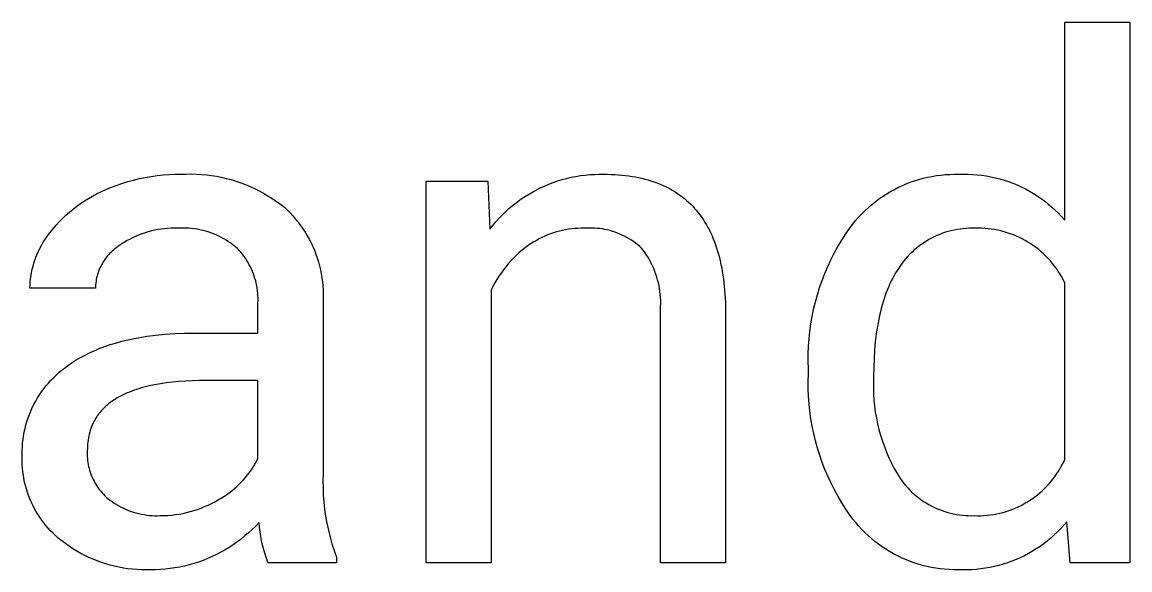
# Model space of a CAD drawing. Header units: millimetres. Extents: x 3269 to 7089, y 1744 to 4413.
# Drawn here: x 6085.1 to 6152.8, y 1911.2 to 1944.7 of the extents above; entities that cross this region are included whole.
import ezdxf

# ---------------------------------------------------------------- set-up
doc = ezdxf.new("R2010")
doc.units = ezdxf.units.MM
doc.header["$MEASUREMENT"] = 0
doc.layers.add('Domyślny', color=7, linetype='Continuous', true_color=0x000000)

msp = doc.modelspace()

# ---------------------------------------------------------------- linework, layer by layer
at = {"layer": 'Domyślny'}
for p, q in [((6148.788, 1932.56), (6148.788, 1944.67)), ((6148.788, 1944.67), (6152.769, 1944.67)), ((6152.769, 1944.67), (6152.769, 1911.584)), ((6091.169, 1934.804), (6091.521, 1934.914)), ((6091.521, 1934.914), (6091.876, 1935.012)), ((6091.876, 1935.012), (6092.234, 1935.098)), ((6092.234, 1935.098), (6092.595, 1935.172)), ((6092.595, 1935.172), (6092.958, 1935.234)), ((6092.958, 1935.234), (6093.323, 1935.285)), ((6093.323, 1935.285), (6093.69, 1935.323)), ((6093.69, 1935.323), (6094.057, 1935.349)), ((6094.057, 1935.349), (6094.425, 1935.363)), ((6094.425, 1935.363), (6094.794, 1935.365)), ((6094.794, 1935.365), (6095.101, 1935.378)), ((6095.101, 1935.378), (6095.409, 1935.38)), ((6095.409, 1935.38), (6095.717, 1935.373)), ((6095.717, 1935.373), (6096.024, 1935.355)), ((6096.024, 1935.355), (6096.33, 1935.327)), ((6096.33, 1935.327), (6096.635, 1935.288)), ((6096.635, 1935.288), (6096.939, 1935.239)), ((6096.939, 1935.239), (6097.241, 1935.18)), ((6097.241, 1935.18), (6097.541, 1935.111)), ((6097.541, 1935.111), (6097.839, 1935.033)), ((6097.839, 1935.033), (6098.133, 1934.944)), ((6098.133, 1934.944), (6098.425, 1934.845)), ((6109.76, 1911.584), (6109.76, 1934.951)), ((6109.76, 1934.951), (6113.524, 1934.951)), ((6113.524, 1934.951), (6113.654, 1931.998)), ((6117.254, 1934.756), (6117.522, 1934.859)), ((6117.522, 1934.859), (6117.794, 1934.952)), ((6117.794, 1934.952), (6118.068, 1935.036)), ((6118.068, 1935.036), (6118.345, 1935.111)), ((6118.345, 1935.111), (6118.624, 1935.176)), ((6118.624, 1935.176), (6118.906, 1935.232)), ((6118.906, 1935.232), (6119.189, 1935.278)), ((6119.189, 1935.278), (6119.474, 1935.315)), ((6119.474, 1935.315), (6119.759, 1935.342)), ((6119.759, 1935.342), (6120.046, 1935.359)), ((6120.046, 1935.359), (6120.333, 1935.367)), ((6120.333, 1935.367), (6120.62, 1935.365)), ((6120.62, 1935.365), (6120.848, 1935.363)), ((6120.848, 1935.363), (6121.074, 1935.357)), ((6121.074, 1935.357), (6121.295, 1935.347)), ((6121.295, 1935.347), (6121.513, 1935.332)), ((6121.513, 1935.332), (6121.728, 1935.314)), ((6121.728, 1935.314), (6121.938, 1935.291)), ((6121.938, 1935.291), (6122.146, 1935.265)), ((6122.146, 1935.265), (6122.35, 1935.234)), ((6122.35, 1935.234), (6122.55, 1935.2)), ((6122.55, 1935.2), (6122.746, 1935.161)), ((6122.746, 1935.161), (6122.939, 1935.118)), ((6122.939, 1935.118), (6123.129, 1935.071)), ((6123.129, 1935.071), (6123.315, 1935.02)), ((6123.315, 1935.02), (6123.497, 1934.965)), ((6123.497, 1934.965), (6123.676, 1934.906)), ((6123.676, 1934.906), (6123.851, 1934.843)), ((6139.094, 1934.77), (6139.35, 1934.87)), ((6139.35, 1934.87), (6139.61, 1934.961)), ((6139.61, 1934.961), (6139.872, 1935.043)), ((6139.872, 1935.043), (6140.137, 1935.116)), ((6140.137, 1935.116), (6140.405, 1935.179)), ((6140.405, 1935.179), (6140.674, 1935.234)), ((6140.674, 1935.234), (6140.946, 1935.279)), ((6140.946, 1935.279), (6141.218, 1935.315)), ((6141.218, 1935.315), (6141.492, 1935.342)), ((6141.492, 1935.342), (6141.766, 1935.359)), ((6141.766, 1935.359), (6142.041, 1935.367)), ((6142.041, 1935.367), (6142.316, 1935.365)), ((6142.316, 1935.365), (6142.597, 1935.372)), ((6142.597, 1935.372), (6142.878, 1935.37)), ((6142.878, 1935.37), (6143.158, 1935.358)), ((6143.158, 1935.358), (6143.438, 1935.336)), ((6143.438, 1935.336), (6143.717, 1935.305)), ((6143.717, 1935.305), (6143.995, 1935.263)), ((6143.995, 1935.263), (6144.271, 1935.212)), ((6144.271, 1935.212), (6144.545, 1935.152)), ((6144.545, 1935.152), (6144.817, 1935.082)), ((6144.817, 1935.082), (6145.086, 1935.002)), ((6145.086, 1935.002), (6145.353, 1934.913)), ((6145.353, 1934.913), (6145.616, 1934.815)), ((6089.62, 1934.163), (6089.877, 1934.289)), ((6089.877, 1934.289), (6090.138, 1934.407)), ((6090.138, 1934.407), (6090.477, 1934.551)), ((6090.477, 1934.551), (6090.821, 1934.683)), ((6090.821, 1934.683), (6091.169, 1934.804)), ((6098.425, 1934.845), (6098.713, 1934.736)), ((6098.713, 1934.736), (6098.997, 1934.618)), ((6098.997, 1934.618), (6099.277, 1934.491)), ((6099.277, 1934.491), (6099.552, 1934.354)), ((6099.552, 1934.354), (6099.823, 1934.208)), ((6099.823, 1934.208), (6100.089, 1934.053)), ((6115.975, 1934.111), (6116.222, 1934.257)), ((6116.222, 1934.257), (6116.473, 1934.395)), ((6116.473, 1934.395), (6116.729, 1934.524)), ((6116.729, 1934.524), (6116.99, 1934.644)), ((6116.99, 1934.644), (6117.254, 1934.756)), ((6123.851, 1934.843), (6124.023, 1934.776)), ((6124.023, 1934.776), (6124.191, 1934.704)), ((6124.191, 1934.704), (6124.355, 1934.629)), ((6124.355, 1934.629), (6124.516, 1934.549)), ((6124.516, 1934.549), (6124.673, 1934.466)), ((6124.673, 1934.466), (6124.827, 1934.378)), ((6124.827, 1934.378), (6124.977, 1934.286)), ((6124.977, 1934.286), (6125.124, 1934.19)), ((6125.124, 1934.19), (6125.267, 1934.09)), ((6137.872, 1934.144), (6138.108, 1934.286)), ((6138.108, 1934.286), (6138.348, 1934.419)), ((6138.348, 1934.419), (6138.593, 1934.545)), ((6138.593, 1934.545), (6138.841, 1934.662)), ((6138.841, 1934.662), (6139.094, 1934.77)), ((6145.616, 1934.815), (6145.875, 1934.708)), ((6145.875, 1934.708), (6146.131, 1934.592)), ((6146.131, 1934.592), (6146.382, 1934.467)), ((6146.382, 1934.467), (6146.629, 1934.334)), ((6146.629, 1934.334), (6146.871, 1934.191)), ((6146.871, 1934.191), (6147.108, 1934.041)), ((6088.407, 1933.406), (6088.639, 1933.574)), ((6088.639, 1933.574), (6088.877, 1933.734)), ((6088.877, 1933.734), (6089.12, 1933.885)), ((6089.12, 1933.885), (6089.367, 1934.029)), ((6089.367, 1934.029), (6089.62, 1934.163)), ((6100.089, 1934.053), (6100.35, 1933.889)), ((6100.35, 1933.889), (6100.604, 1933.717)), ((6100.604, 1933.717), (6100.853, 1933.536)), ((6100.853, 1933.536), (6101.096, 1933.347)), ((6115.041, 1933.444), (6115.266, 1933.623)), ((6115.266, 1933.623), (6115.496, 1933.793)), ((6115.496, 1933.793), (6115.733, 1933.956)), ((6115.733, 1933.956), (6115.975, 1934.111)), ((6125.267, 1934.09), (6125.406, 1933.986)), ((6125.406, 1933.986), (6125.542, 1933.878)), ((6125.542, 1933.878), (6125.675, 1933.766)), ((6125.675, 1933.766), (6125.803, 1933.65)), ((6125.803, 1933.65), (6125.929, 1933.53)), ((6125.929, 1933.53), (6126.05, 1933.405)), ((6136.775, 1933.318), (6136.983, 1933.498)), ((6136.983, 1933.498), (6137.197, 1933.671)), ((6137.197, 1933.671), (6137.416, 1933.836)), ((6137.416, 1933.836), (6137.642, 1933.994)), ((6137.642, 1933.994), (6137.872, 1934.144)), ((6147.108, 1934.041), (6147.34, 1933.882)), ((6147.34, 1933.882), (6147.566, 1933.716)), ((6147.566, 1933.716), (6147.786, 1933.541)), ((6147.786, 1933.541), (6148, 1933.359)), ((6087.541, 1932.66), (6087.748, 1932.857)), ((6087.748, 1932.857), (6087.961, 1933.048)), ((6087.961, 1933.048), (6088.181, 1933.231)), ((6088.181, 1933.231), (6088.407, 1933.406)), ((6101.096, 1933.347), (6101.277, 1933.176)), ((6101.277, 1933.176), (6101.452, 1932.998)), ((6101.452, 1932.998), (6101.62, 1932.815)), ((6114.206, 1932.658), (6114.404, 1932.865)), ((6114.404, 1932.865), (6114.61, 1933.065)), ((6114.61, 1933.065), (6114.822, 1933.259)), ((6114.822, 1933.259), (6115.041, 1933.444)), ((6126.05, 1933.405), (6126.168, 1933.277)), ((6126.168, 1933.277), (6126.283, 1933.144)), ((6126.283, 1933.144), (6126.394, 1933.008)), ((6126.394, 1933.008), (6126.501, 1932.867)), ((6126.501, 1932.867), (6126.605, 1932.722)), ((6136.19, 1932.737), (6136.379, 1932.937)), ((6136.379, 1932.937), (6136.574, 1933.131)), ((6136.574, 1933.131), (6136.775, 1933.318)), ((6148, 1933.359), (6148.207, 1933.17)), ((6148.207, 1933.17), (6148.408, 1932.974)), ((6148.408, 1932.974), (6148.601, 1932.77)), ((6086.961, 1932.026), (6087.147, 1932.244)), ((6087.147, 1932.244), (6087.34, 1932.455)), ((6087.34, 1932.455), (6087.541, 1932.66)), ((6101.62, 1932.815), (6101.783, 1932.626)), ((6101.783, 1932.626), (6101.939, 1932.432)), ((6101.939, 1932.432), (6102.088, 1932.233)), ((6102.088, 1932.233), (6102.23, 1932.028)), ((6113.654, 1931.998), (6113.83, 1932.224)), ((6113.83, 1932.224), (6114.014, 1932.444)), ((6114.014, 1932.444), (6114.206, 1932.658)), ((6126.605, 1932.722), (6126.705, 1932.573)), ((6126.705, 1932.573), (6126.802, 1932.42)), ((6126.802, 1932.42), (6126.895, 1932.263)), ((6126.895, 1932.263), (6126.984, 1932.102)), ((6135.668, 1932.098), (6135.835, 1932.317)), ((6135.835, 1932.317), (6136.009, 1932.53)), ((6136.009, 1932.53), (6136.19, 1932.737)), ((6148.601, 1932.77), (6148.788, 1932.56)), ((6086.442, 1931.33), (6086.55, 1931.491)), ((6086.55, 1931.491), (6086.663, 1931.649)), ((6086.663, 1931.649), (6086.783, 1931.803)), ((6086.783, 1931.803), (6086.961, 1932.026)), ((6091.847, 1931.491), (6091.669, 1931.402)), ((6092.029, 1931.574), (6091.847, 1931.491)), ((6092.213, 1931.651), (6092.029, 1931.574)), ((6092.4, 1931.721), (6092.213, 1931.651)), ((6092.589, 1931.785), (6092.4, 1931.721)), ((6092.781, 1931.842), (6092.589, 1931.785)), ((6092.974, 1931.893), (6092.781, 1931.842)), ((6093.169, 1931.937), (6092.974, 1931.893)), ((6093.365, 1931.975), (6093.169, 1931.937)), ((6093.562, 1932.005), (6093.365, 1931.975)), ((6093.76, 1932.029), (6093.562, 1932.005)), ((6093.959, 1932.046), (6093.76, 1932.029)), ((6094.159, 1932.056), (6093.959, 1932.046)), ((6094.358, 1932.06), (6094.159, 1932.056)), ((6094.558, 1932.056), (6094.358, 1932.06)), ((6094.731, 1932.066), (6094.558, 1932.056)), ((6094.904, 1932.07), (6094.731, 1932.066)), ((6095.078, 1932.067), (6094.904, 1932.07)), ((6095.251, 1932.059), (6095.078, 1932.067)), ((6095.423, 1932.044), (6095.251, 1932.059)), ((6095.595, 1932.024), (6095.423, 1932.044)), ((6095.767, 1931.998), (6095.595, 1932.024)), ((6095.937, 1931.966), (6095.767, 1931.998)), ((6096.106, 1931.928), (6095.937, 1931.966)), ((6096.273, 1931.884), (6096.106, 1931.928)), ((6096.439, 1931.834), (6096.273, 1931.884)), ((6096.604, 1931.779), (6096.439, 1931.834)), ((6096.766, 1931.718), (6096.604, 1931.779)), ((6096.926, 1931.651), (6096.766, 1931.718)), ((6097.083, 1931.579), (6096.926, 1931.651)), ((6097.238, 1931.501), (6097.083, 1931.579)), ((6097.39, 1931.418), (6097.238, 1931.501)), ((6102.23, 1932.028), (6102.365, 1931.819)), ((6102.365, 1931.819), (6102.493, 1931.605)), ((6102.493, 1931.605), (6102.613, 1931.387)), ((6116.837, 1931.496), (6116.667, 1931.411)), ((6117.01, 1931.576), (6116.837, 1931.496)), ((6117.186, 1931.649), (6117.01, 1931.576)), ((6117.364, 1931.717), (6117.186, 1931.649)), ((6117.544, 1931.779), (6117.364, 1931.717)), ((6117.726, 1931.834), (6117.544, 1931.779)), ((6117.909, 1931.884), (6117.726, 1931.834)), ((6118.095, 1931.927), (6117.909, 1931.884)), ((6118.281, 1931.965), (6118.095, 1931.927)), ((6118.469, 1931.996), (6118.281, 1931.965)), ((6118.658, 1932.02), (6118.469, 1931.996)), ((6118.847, 1932.039), (6118.658, 1932.02)), ((6119.037, 1932.051), (6118.847, 1932.039)), ((6119.227, 1932.057), (6119.037, 1932.051)), ((6119.418, 1932.056), (6119.227, 1932.057)), ((6119.577, 1932.067), (6119.418, 1932.056)), ((6119.736, 1932.072), (6119.577, 1932.067)), ((6119.896, 1932.072), (6119.736, 1932.072)), ((6120.055, 1932.066), (6119.896, 1932.072)), ((6120.214, 1932.054), (6120.055, 1932.066)), ((6120.373, 1932.038), (6120.214, 1932.054)), ((6120.531, 1932.015), (6120.373, 1932.038)), ((6120.688, 1931.987), (6120.531, 1932.015)), ((6120.843, 1931.954), (6120.688, 1931.987)), ((6120.998, 1931.915), (6120.843, 1931.954)), ((6121.151, 1931.871), (6120.998, 1931.915)), ((6121.303, 1931.821), (6121.151, 1931.871)), ((6121.453, 1931.767), (6121.303, 1931.821)), ((6121.601, 1931.707), (6121.453, 1931.767)), ((6121.746, 1931.642), (6121.601, 1931.707)), ((6121.89, 1931.572), (6121.746, 1931.642)), ((6122.03, 1931.497), (6121.89, 1931.572)), ((6122.168, 1931.417), (6122.03, 1931.497)), ((6126.984, 1932.102), (6127.07, 1931.937)), ((6127.07, 1931.937), (6127.152, 1931.768)), ((6127.152, 1931.768), (6127.231, 1931.595)), ((6127.231, 1931.595), (6127.306, 1931.417)), ((6135.16, 1931.335), (6135.408, 1931.721)), ((6135.408, 1931.721), (6135.668, 1932.098)), ((6140.814, 1931.54), (6140.65, 1931.458)), ((6140.981, 1931.617), (6140.814, 1931.54)), ((6141.15, 1931.687), (6140.981, 1931.617)), ((6141.322, 1931.752), (6141.15, 1931.687)), ((6141.496, 1931.811), (6141.322, 1931.752)), ((6141.672, 1931.863), (6141.496, 1931.811)), ((6141.849, 1931.91), (6141.672, 1931.863)), ((6142.028, 1931.95), (6141.849, 1931.91)), ((6142.208, 1931.984), (6142.028, 1931.95)), ((6142.39, 1932.012), (6142.208, 1931.984)), ((6142.572, 1932.034), (6142.39, 1932.012)), ((6142.755, 1932.049), (6142.572, 1932.034)), ((6142.938, 1932.058), (6142.755, 1932.049)), ((6143.121, 1932.06), (6142.938, 1932.058)), ((6143.305, 1932.056), (6143.121, 1932.06)), ((6143.505, 1932.06), (6143.305, 1932.056)), ((6143.704, 1932.057), (6143.505, 1932.06)), ((6143.904, 1932.047), (6143.704, 1932.057)), ((6144.103, 1932.03), (6143.904, 1932.047)), ((6144.301, 1932.007), (6144.103, 1932.03)), ((6144.498, 1931.977), (6144.301, 1932.007)), ((6144.695, 1931.94), (6144.498, 1931.977)), ((6144.89, 1931.896), (6144.695, 1931.94)), ((6145.083, 1931.846), (6144.89, 1931.896)), ((6145.274, 1931.789), (6145.083, 1931.846)), ((6145.464, 1931.725), (6145.274, 1931.789)), ((6145.651, 1931.656), (6145.464, 1931.725)), ((6145.835, 1931.579), (6145.651, 1931.656)), ((6146.017, 1931.497), (6145.835, 1931.579)), ((6146.196, 1931.408), (6146.017, 1931.497)), ((6086.067, 1930.649), (6086.152, 1930.824)), ((6086.152, 1930.824), (6086.242, 1930.996)), ((6086.242, 1930.996), (6086.339, 1931.165)), ((6086.339, 1931.165), (6086.442, 1931.33)), ((6090.729, 1930.798), (6090.647, 1930.73)), ((6090.813, 1930.864), (6090.729, 1930.798)), ((6090.899, 1930.926), (6090.813, 1930.864)), ((6090.988, 1930.985), (6090.899, 1930.926)), ((6091.153, 1931.098), (6090.988, 1930.985)), ((6091.321, 1931.205), (6091.153, 1931.098)), ((6091.493, 1931.306), (6091.321, 1931.205)), ((6091.669, 1931.402), (6091.493, 1931.306)), ((6097.54, 1931.33), (6097.39, 1931.418)), ((6097.686, 1931.237), (6097.54, 1931.33)), ((6097.828, 1931.139), (6097.686, 1931.237)), ((6097.968, 1931.036), (6097.828, 1931.139)), ((6098.103, 1930.928), (6097.968, 1931.036)), ((6098.235, 1930.816), (6098.103, 1930.928)), ((6098.339, 1930.704), (6098.235, 1930.816)), ((6102.613, 1931.387), (6102.726, 1931.165)), ((6102.726, 1931.165), (6102.832, 1930.94)), ((6102.832, 1930.94), (6102.929, 1930.711)), ((6115.824, 1930.873), (6115.637, 1930.724)), ((6116.017, 1931.016), (6115.824, 1930.873)), ((6116.174, 1931.123), (6116.017, 1931.016)), ((6116.335, 1931.224), (6116.174, 1931.123)), ((6116.5, 1931.321), (6116.335, 1931.224)), ((6116.667, 1931.411), (6116.5, 1931.321)), ((6122.304, 1931.333), (6122.168, 1931.417)), ((6122.436, 1931.244), (6122.304, 1931.333)), ((6122.565, 1931.15), (6122.436, 1931.244)), ((6122.691, 1931.052), (6122.565, 1931.15)), ((6122.813, 1930.95), (6122.691, 1931.052)), ((6122.931, 1930.843), (6122.813, 1930.95)), ((6123.042, 1930.698), (6122.931, 1930.843)), ((6127.306, 1931.417), (6127.378, 1931.236)), ((6127.378, 1931.236), (6127.446, 1931.05)), ((6127.446, 1931.05), (6127.511, 1930.86)), ((6127.511, 1930.86), (6127.571, 1930.667)), ((6134.704, 1930.539), (6134.926, 1930.941)), ((6134.926, 1930.941), (6135.16, 1931.335)), ((6139.735, 1930.85), (6139.595, 1930.731)), ((6139.878, 1930.965), (6139.735, 1930.85)), ((6140.026, 1931.074), (6139.878, 1930.965)), ((6140.177, 1931.178), (6140.026, 1931.074)), ((6140.331, 1931.277), (6140.177, 1931.178)), ((6140.489, 1931.37), (6140.331, 1931.277)), ((6140.65, 1931.458), (6140.489, 1931.37)), ((6146.372, 1931.313), (6146.196, 1931.408)), ((6146.544, 1931.213), (6146.372, 1931.313)), ((6146.713, 1931.106), (6146.544, 1931.213)), ((6146.879, 1930.994), (6146.713, 1931.106)), ((6147.04, 1930.876), (6146.879, 1930.994)), ((6147.197, 1930.753), (6147.04, 1930.876)), ((6085.849, 1930.108), (6085.915, 1930.291)), ((6085.915, 1930.291), (6085.988, 1930.471)), ((6085.988, 1930.471), (6086.067, 1930.649)), ((6090.143, 1930.183), (6090.082, 1930.096)), ((6090.207, 1930.268), (6090.143, 1930.183)), ((6090.274, 1930.351), (6090.207, 1930.268)), ((6090.343, 1930.432), (6090.274, 1930.351)), ((6090.415, 1930.511), (6090.343, 1930.432)), ((6090.49, 1930.586), (6090.415, 1930.511)), ((6090.567, 1930.66), (6090.49, 1930.586)), ((6090.647, 1930.73), (6090.567, 1930.66)), ((6098.439, 1930.589), (6098.339, 1930.704)), ((6098.535, 1930.47), (6098.439, 1930.589)), ((6098.626, 1930.348), (6098.535, 1930.47)), ((6098.714, 1930.223), (6098.626, 1930.348)), ((6098.798, 1930.096), (6098.714, 1930.223)), ((6102.929, 1930.711), (6103.019, 1930.478)), ((6103.019, 1930.478), (6103.101, 1930.243)), ((6103.101, 1930.243), (6103.174, 1930.005)), ((6115.106, 1930.24), (6114.94, 1930.067)), ((6115.277, 1930.407), (6115.106, 1930.24)), ((6115.454, 1930.569), (6115.277, 1930.407)), ((6115.637, 1930.724), (6115.454, 1930.569)), ((6123.148, 1930.549), (6123.042, 1930.698)), ((6123.248, 1930.397), (6123.148, 1930.549)), ((6123.343, 1930.242), (6123.248, 1930.397)), ((6123.433, 1930.084), (6123.343, 1930.242)), ((6127.571, 1930.667), (6127.629, 1930.469)), ((6127.629, 1930.469), (6127.683, 1930.267)), ((6127.683, 1930.267), (6127.733, 1930.061)), ((6134.303, 1929.715), (6134.497, 1930.13)), ((6134.497, 1930.13), (6134.704, 1930.539)), ((6139.081, 1930.208), (6138.964, 1930.067)), ((6139.203, 1930.345), (6139.081, 1930.208)), ((6139.329, 1930.479), (6139.203, 1930.345)), ((6139.46, 1930.607), (6139.329, 1930.479)), ((6139.595, 1930.731), (6139.46, 1930.607)), ((6147.35, 1930.624), (6147.197, 1930.753)), ((6147.498, 1930.491), (6147.35, 1930.624)), ((6147.642, 1930.352), (6147.498, 1930.491)), ((6147.781, 1930.208), (6147.642, 1930.352)), ((6147.914, 1930.06), (6147.781, 1930.208)), ((6085.649, 1929.358), (6085.689, 1929.548)), ((6085.689, 1929.548), (6085.736, 1929.737)), ((6085.736, 1929.737), (6085.789, 1929.923)), ((6085.789, 1929.923), (6085.849, 1930.108)), ((6089.743, 1929.434), (6089.708, 1929.333)), ((6089.782, 1929.533), (6089.743, 1929.434)), ((6089.824, 1929.631), (6089.782, 1929.533)), ((6089.869, 1929.727), (6089.824, 1929.631)), ((6089.918, 1929.822), (6089.869, 1929.727)), ((6089.97, 1929.915), (6089.918, 1929.822)), ((6090.024, 1930.006), (6089.97, 1929.915)), ((6090.082, 1930.096), (6090.024, 1930.006)), ((6098.877, 1929.965), (6098.798, 1930.096)), ((6098.951, 1929.832), (6098.877, 1929.965)), ((6099.021, 1929.697), (6098.951, 1929.832)), ((6099.086, 1929.559), (6099.021, 1929.697)), ((6099.147, 1929.419), (6099.086, 1929.559)), ((6103.174, 1930.005), (6103.24, 1929.765)), ((6103.24, 1929.765), (6103.297, 1929.523)), ((6103.297, 1929.523), (6103.346, 1929.278)), ((6114.479, 1929.515), (6114.338, 1929.321)), ((6114.626, 1929.704), (6114.479, 1929.515)), ((6114.78, 1929.888), (6114.626, 1929.704)), ((6114.94, 1930.067), (6114.78, 1929.888)), ((6123.518, 1929.922), (6123.433, 1930.084)), ((6123.597, 1929.758), (6123.518, 1929.922)), ((6123.671, 1929.591), (6123.597, 1929.758)), ((6123.739, 1929.422), (6123.671, 1929.591)), ((6127.733, 1930.061), (6127.779, 1929.851)), ((6127.779, 1929.851), (6127.823, 1929.637)), ((6127.823, 1929.637), (6127.862, 1929.419)), ((6134.123, 1929.293), (6134.303, 1929.715)), ((6138.548, 1929.478), (6138.454, 1929.324)), ((6138.645, 1929.627), (6138.548, 1929.478)), ((6138.746, 1929.772), (6138.645, 1929.627)), ((6138.853, 1929.921), (6138.746, 1929.772)), ((6138.964, 1930.067), (6138.853, 1929.921)), ((6148.043, 1929.907), (6147.914, 1930.06)), ((6148.166, 1929.75), (6148.043, 1929.907)), ((6148.284, 1929.589), (6148.166, 1929.75)), ((6148.397, 1929.424), (6148.284, 1929.589)), ((6085.554, 1928.587), (6085.567, 1928.78)), ((6085.567, 1928.78), (6085.588, 1928.974)), ((6085.588, 1928.974), (6085.615, 1929.166)), ((6085.615, 1929.166), (6085.649, 1929.358)), ((6089.583, 1928.816), (6089.568, 1928.711)), ((6089.601, 1928.921), (6089.583, 1928.816)), ((6089.622, 1929.026), (6089.601, 1928.921)), ((6089.647, 1929.129), (6089.622, 1929.026)), ((6089.676, 1929.232), (6089.647, 1929.129)), ((6089.708, 1929.333), (6089.676, 1929.232)), ((6099.203, 1929.277), (6099.147, 1929.419)), ((6099.254, 1929.133), (6099.203, 1929.277)), ((6099.3, 1928.988), (6099.254, 1929.133)), ((6099.341, 1928.841), (6099.3, 1928.988)), ((6099.377, 1928.693), (6099.341, 1928.841)), ((6103.346, 1929.278), (6103.387, 1929.033)), ((6103.387, 1929.033), (6103.419, 1928.786)), ((6103.419, 1928.786), (6103.443, 1928.538)), ((6114.077, 1928.919), (6113.957, 1928.712)), ((6114.204, 1929.122), (6114.077, 1928.919)), ((6114.338, 1929.321), (6114.204, 1929.122)), ((6123.801, 1929.251), (6123.739, 1929.422)), ((6123.858, 1929.078), (6123.801, 1929.251)), ((6123.908, 1928.902), (6123.858, 1929.078)), ((6123.953, 1928.726), (6123.908, 1928.902)), ((6127.862, 1929.419), (6127.898, 1929.197)), ((6127.898, 1929.197), (6127.93, 1928.97)), ((6127.93, 1928.97), (6127.984, 1928.505)), ((6133.806, 1928.432), (6133.957, 1928.865)), ((6133.957, 1928.865), (6134.123, 1929.293)), ((6138.19, 1928.838), (6138.109, 1928.667)), ((6138.275, 1929.004), (6138.19, 1928.838)), ((6138.363, 1929.167), (6138.275, 1929.004)), ((6138.454, 1929.324), (6138.363, 1929.167)), ((6148.503, 1929.255), (6148.397, 1929.424)), ((6148.604, 1929.083), (6148.503, 1929.255)), ((6148.699, 1928.907), (6148.604, 1929.083)), ((6148.788, 1928.728), (6148.699, 1928.907)), ((6085.547, 1928.392), (6085.554, 1928.587)), ((6089.547, 1928.392), (6085.547, 1928.392)), ((6089.55, 1928.499), (6089.547, 1928.392)), ((6089.558, 1928.605), (6089.55, 1928.499)), ((6089.568, 1928.711), (6089.558, 1928.605)), ((6099.408, 1928.544), (6099.377, 1928.693)), ((6099.434, 1928.393), (6099.408, 1928.544)), ((6099.455, 1928.242), (6099.434, 1928.393)), ((6099.471, 1928.091), (6099.455, 1928.242)), ((6099.481, 1927.938), (6099.471, 1928.091)), ((6103.443, 1928.538), (6103.458, 1928.289)), ((6103.458, 1928.289), (6103.465, 1928.04)), ((6113.843, 1928.501), (6113.738, 1928.286)), ((6113.738, 1928.286), (6113.738, 1911.584)), ((6113.957, 1928.712), (6113.843, 1928.501)), ((6123.992, 1928.548), (6123.953, 1928.726)), ((6124.025, 1928.368), (6123.992, 1928.548)), ((6124.051, 1928.188), (6124.025, 1928.368)), ((6124.072, 1928.007), (6124.051, 1928.188)), ((6127.984, 1928.505), (6128.024, 1928.024)), ((6133.669, 1927.995), (6133.806, 1928.432)), ((6137.884, 1928.13), (6137.815, 1927.942)), ((6137.956, 1928.313), (6137.884, 1928.13)), ((6138.031, 1928.492), (6137.956, 1928.313)), ((6138.109, 1928.667), (6138.031, 1928.492)), ((6148.788, 1917.917), (6148.788, 1928.728)), ((6099.487, 1927.786), (6099.481, 1927.938)), ((6099.482, 1927.481), (6099.487, 1927.634)), ((6099.482, 1925.646), (6099.482, 1927.481)), ((6099.487, 1927.634), (6099.487, 1927.786)), ((6103.465, 1928.04), (6103.463, 1927.791)), ((6103.463, 1927.791), (6103.463, 1917.045)), ((6124.086, 1927.825), (6124.072, 1928.007)), ((6124.095, 1927.643), (6124.086, 1927.825)), ((6124.093, 1927.279), (6124.097, 1927.461)), ((6124.097, 1927.461), (6124.095, 1927.643)), ((6128.024, 1928.024), (6128.05, 1927.526)), ((6128.05, 1927.526), (6128.061, 1927.013)), ((6133.44, 1927.106), (6133.547, 1927.552)), ((6133.547, 1927.552), (6133.669, 1927.995)), ((6137.687, 1927.553), (6137.628, 1927.353)), ((6137.75, 1927.75), (6137.687, 1927.553)), ((6137.815, 1927.942), (6137.75, 1927.75)), ((6124.083, 1927.097), (6124.093, 1927.279)), ((6124.083, 1911.584), (6124.083, 1927.097)), ((6128.061, 1927.013), (6128.061, 1911.584)), ((6133.348, 1926.657), (6133.44, 1927.106)), ((6137.47, 1926.725), (6137.424, 1926.507)), ((6137.52, 1926.938), (6137.47, 1926.725)), ((6137.572, 1927.148), (6137.52, 1926.938)), ((6137.628, 1927.353), (6137.572, 1927.148)), ((6133.21, 1925.751), (6133.271, 1926.205)), ((6133.271, 1926.205), (6133.348, 1926.657)), ((6137.341, 1926.058), (6137.271, 1925.592)), ((6137.424, 1926.507), (6137.341, 1926.058)), ((6092.169, 1925.364), (6092.699, 1925.45)), ((6092.699, 1925.45), (6093.246, 1925.521)), ((6093.246, 1925.521), (6093.811, 1925.576)), ((6093.811, 1925.576), (6094.394, 1925.615)), ((6094.394, 1925.615), (6094.994, 1925.638)), ((6094.994, 1925.638), (6095.611, 1925.646)), ((6095.611, 1925.646), (6099.482, 1925.646)), ((6133.163, 1925.294), (6133.21, 1925.751)), ((6137.271, 1925.592), (6137.213, 1925.11)), ((6089.569, 1924.612), (6089.784, 1924.7)), ((6089.784, 1924.7), (6090.002, 1924.784)), ((6090.002, 1924.784), (6090.226, 1924.864)), ((6090.226, 1924.864), (6090.453, 1924.94)), ((6090.453, 1924.94), (6090.685, 1925.013)), ((6090.685, 1925.013), (6090.921, 1925.081)), ((6090.921, 1925.081), (6091.162, 1925.145)), ((6091.162, 1925.145), (6091.407, 1925.206)), ((6091.407, 1925.206), (6091.657, 1925.263)), ((6091.657, 1925.263), (6091.911, 1925.316)), ((6091.911, 1925.316), (6092.169, 1925.364)), ((6133.116, 1924.379), (6133.132, 1924.837)), ((6133.132, 1924.837), (6133.163, 1925.294)), ((6137.213, 1925.11), (6137.168, 1924.609)), ((6088.375, 1924.002), (6088.563, 1924.113)), ((6088.563, 1924.113), (6088.756, 1924.221)), ((6088.756, 1924.221), (6088.952, 1924.324)), ((6088.952, 1924.324), (6089.154, 1924.424)), ((6089.154, 1924.424), (6089.359, 1924.52)), ((6089.359, 1924.52), (6089.569, 1924.612)), ((6133.115, 1923.92), (6133.116, 1924.379)), ((6137.136, 1924.092), (6137.117, 1923.558)), ((6137.168, 1924.609), (6137.136, 1924.092)), ((6087.307, 1923.227), (6087.479, 1923.372)), ((6087.479, 1923.372), (6087.656, 1923.511)), ((6087.656, 1923.511), (6087.837, 1923.644)), ((6087.837, 1923.644), (6088.012, 1923.767)), ((6088.012, 1923.767), (6088.192, 1923.887)), ((6088.192, 1923.887), (6088.375, 1924.002)), ((6133.13, 1923.462), (6133.115, 1923.92)), ((6133.13, 1923.161), (6133.13, 1923.462)), ((6137.117, 1923.558), (6137.111, 1923.006)), ((6086.671, 1922.59), (6086.822, 1922.757)), ((6086.822, 1922.757), (6086.978, 1922.919)), ((6086.978, 1922.919), (6087.14, 1923.076)), ((6087.14, 1923.076), (6087.307, 1923.227)), ((6094.65, 1922.684), (6094.258, 1922.646)), ((6095.057, 1922.713), (6094.65, 1922.684)), ((6095.479, 1922.734), (6095.057, 1922.713)), ((6095.914, 1922.747), (6095.479, 1922.734)), ((6096.364, 1922.751), (6095.914, 1922.747)), ((6099.482, 1922.751), (6096.364, 1922.751)), ((6099.482, 1917.969), (6099.482, 1922.751)), ((6133.117, 1922.701), (6133.13, 1923.161)), ((6133.118, 1922.241), (6133.117, 1922.701)), ((6137.111, 1923.006), (6137.096, 1922.641)), ((6086.129, 1921.871), (6086.255, 1922.057)), ((6086.255, 1922.057), (6086.388, 1922.24)), ((6086.388, 1922.24), (6086.526, 1922.417)), ((6086.526, 1922.417), (6086.671, 1922.59)), ((6091.496, 1921.988), (6091.366, 1921.93)), ((6091.63, 1922.043), (6091.496, 1921.988)), ((6091.768, 1922.097), (6091.63, 1922.043)), ((6091.909, 1922.148), (6091.768, 1922.097)), ((6092.053, 1922.197), (6091.909, 1922.148)), ((6092.201, 1922.244), (6092.053, 1922.197)), ((6092.353, 1922.289), (6092.201, 1922.244)), ((6092.508, 1922.332), (6092.353, 1922.289)), ((6092.667, 1922.373), (6092.508, 1922.332)), ((6092.83, 1922.412), (6092.667, 1922.373)), ((6093.165, 1922.483), (6092.83, 1922.412)), ((6093.515, 1922.546), (6093.165, 1922.483)), ((6093.879, 1922.6), (6093.515, 1922.546)), ((6094.258, 1922.646), (6093.879, 1922.6)), ((6133.135, 1921.781), (6133.118, 1922.241)), ((6137.096, 1922.641), (6137.094, 1922.275)), ((6137.094, 1922.275), (6137.105, 1921.91)), ((6085.79, 1921.287), (6085.896, 1921.485)), ((6085.896, 1921.485), (6086.009, 1921.68)), ((6086.009, 1921.68), (6086.129, 1921.871)), ((6090.354, 1921.318), (6090.259, 1921.239)), ((6090.452, 1921.394), (6090.354, 1921.318)), ((6090.554, 1921.469), (6090.452, 1921.394)), ((6090.659, 1921.541), (6090.554, 1921.469)), ((6090.768, 1921.611), (6090.659, 1921.541)), ((6090.88, 1921.679), (6090.768, 1921.611)), ((6090.996, 1921.745), (6090.88, 1921.679)), ((6091.116, 1921.809), (6090.996, 1921.745)), ((6091.239, 1921.871), (6091.116, 1921.809)), ((6091.366, 1921.93), (6091.239, 1921.871)), ((6133.167, 1921.322), (6133.135, 1921.781)), ((6133.215, 1920.864), (6133.167, 1921.322)), ((6137.105, 1921.91), (6137.129, 1921.545)), ((6137.129, 1921.545), (6137.165, 1921.181)), ((6085.435, 1920.46), (6085.513, 1920.671)), ((6085.513, 1920.671), (6085.599, 1920.879)), ((6085.599, 1920.879), (6085.691, 1921.085)), ((6085.691, 1921.085), (6085.79, 1921.287)), ((6089.697, 1920.631), (6089.663, 1920.584)), ((6089.731, 1920.678), (6089.697, 1920.631)), ((6089.766, 1920.724), (6089.731, 1920.678)), ((6089.803, 1920.77), (6089.766, 1920.724)), ((6089.84, 1920.815), (6089.803, 1920.77)), ((6089.916, 1920.904), (6089.84, 1920.815)), ((6089.997, 1920.991), (6089.916, 1920.904)), ((6090.081, 1921.076), (6089.997, 1920.991)), ((6090.168, 1921.159), (6090.081, 1921.076)), ((6090.259, 1921.239), (6090.168, 1921.159)), ((6133.277, 1920.408), (6133.215, 1920.864)), ((6137.165, 1921.181), (6137.213, 1920.819)), ((6137.213, 1920.819), (6137.275, 1920.458)), ((6085.246, 1919.812), (6085.302, 1920.03)), ((6085.302, 1920.03), (6085.365, 1920.246)), ((6085.365, 1920.246), (6085.435, 1920.46)), ((6089.331, 1919.975), (6089.309, 1919.92)), ((6089.354, 1920.028), (6089.331, 1919.975)), ((6089.378, 1920.081), (6089.354, 1920.028)), ((6089.402, 1920.134), (6089.378, 1920.081)), ((6089.428, 1920.186), (6089.402, 1920.134)), ((6089.454, 1920.238), (6089.428, 1920.186)), ((6089.481, 1920.289), (6089.454, 1920.238)), ((6089.509, 1920.339), (6089.481, 1920.289)), ((6089.538, 1920.389), (6089.509, 1920.339)), ((6089.568, 1920.439), (6089.538, 1920.389)), ((6089.599, 1920.487), (6089.568, 1920.439)), ((6089.631, 1920.536), (6089.599, 1920.487)), ((6089.663, 1920.584), (6089.631, 1920.536)), ((6133.355, 1919.955), (6133.277, 1920.408)), ((6133.448, 1919.504), (6133.355, 1919.955)), ((6137.275, 1920.458), (6137.349, 1920.1)), ((6137.349, 1920.1), (6137.435, 1919.745)), ((6085.124, 1919.147), (6085.157, 1919.37)), ((6085.157, 1919.37), (6085.198, 1919.592)), ((6085.198, 1919.592), (6085.246, 1919.812)), ((6089.14, 1919.35), (6089.117, 1919.23)), ((6089.167, 1919.468), (6089.14, 1919.35)), ((6089.197, 1919.584), (6089.167, 1919.468)), ((6089.231, 1919.698), (6089.197, 1919.584)), ((6089.268, 1919.81), (6089.231, 1919.698)), ((6089.309, 1919.92), (6089.268, 1919.81)), ((6133.556, 1919.057), (6133.448, 1919.504)), ((6137.435, 1919.745), (6137.533, 1919.393)), ((6137.533, 1919.393), (6137.644, 1919.044)), ((6085.071, 1918.474), (6085.081, 1918.699)), ((6085.081, 1918.699), (6085.099, 1918.924)), ((6085.099, 1918.924), (6085.124, 1919.147)), ((6089.059, 1918.727), (6089.054, 1918.596)), ((6089.068, 1918.856), (6089.059, 1918.727)), ((6089.081, 1918.982), (6089.068, 1918.856)), ((6089.097, 1919.107), (6089.081, 1918.982)), ((6089.117, 1919.23), (6089.097, 1919.107)), ((6133.678, 1918.613), (6133.556, 1919.057)), ((6133.815, 1918.174), (6133.678, 1918.613)), ((6137.644, 1919.044), (6137.766, 1918.7)), ((6137.766, 1918.7), (6137.901, 1918.36)), ((6085.069, 1918.249), (6085.071, 1918.474)), ((6085.075, 1918.024), (6085.069, 1918.249)), ((6085.074, 1917.81), (6085.075, 1918.024)), ((6089.052, 1918.463), (6089.048, 1918.341)), ((6089.048, 1918.341), (6089.048, 1918.219)), ((6089.048, 1918.219), (6089.052, 1918.097)), ((6089.054, 1918.596), (6089.052, 1918.463)), ((6089.052, 1918.097), (6089.06, 1917.975)), ((6089.06, 1917.975), (6089.072, 1917.854)), ((6099.391, 1917.794), (6099.482, 1917.969)), ((6133.967, 1917.739), (6133.815, 1918.174)), ((6137.901, 1918.36), (6138.047, 1918.025)), ((6138.047, 1918.025), (6138.205, 1917.695)), ((6085.08, 1917.596), (6085.074, 1917.81)), ((6085.093, 1917.382), (6085.08, 1917.596)), ((6085.114, 1917.169), (6085.093, 1917.382)), ((6089.072, 1917.854), (6089.088, 1917.733)), ((6089.088, 1917.733), (6089.109, 1917.613)), ((6089.109, 1917.613), (6089.133, 1917.493)), ((6089.133, 1917.493), (6089.161, 1917.374)), ((6089.161, 1917.374), (6089.194, 1917.257)), ((6089.194, 1917.257), (6089.23, 1917.14)), ((6098.968, 1917.127), (6099.082, 1917.288)), ((6099.082, 1917.288), (6099.191, 1917.453)), ((6099.191, 1917.453), (6099.294, 1917.622)), ((6099.294, 1917.622), (6099.391, 1917.794)), ((6134.133, 1917.31), (6133.967, 1917.739)), ((6134.313, 1916.887), (6134.133, 1917.31)), ((6138.205, 1917.695), (6138.374, 1917.371)), ((6138.374, 1917.371), (6138.555, 1917.053)), ((6148.419, 1917.219), (6148.52, 1917.389)), ((6148.52, 1917.389), (6148.615, 1917.562)), ((6148.615, 1917.562), (6148.705, 1917.738)), ((6148.705, 1917.738), (6148.788, 1917.917)), ((6085.142, 1916.957), (6085.114, 1917.169)), ((6085.177, 1916.745), (6085.142, 1916.957)), ((6085.219, 1916.535), (6085.177, 1916.745)), ((6089.23, 1917.14), (6089.27, 1917.025)), ((6089.27, 1917.025), (6089.314, 1916.911)), ((6089.314, 1916.911), (6089.362, 1916.799)), ((6089.362, 1916.799), (6089.414, 1916.688)), ((6089.414, 1916.688), (6089.469, 1916.579)), ((6089.469, 1916.579), (6089.528, 1916.472)), ((6098.46, 1916.523), (6098.595, 1916.668)), ((6098.595, 1916.668), (6098.724, 1916.817)), ((6098.724, 1916.817), (6098.849, 1916.97)), ((6098.849, 1916.97), (6098.968, 1917.127)), ((6103.463, 1917.045), (6103.453, 1916.611)), ((6103.453, 1916.611), (6103.457, 1916.176)), ((6134.507, 1916.469), (6134.313, 1916.887)), ((6138.555, 1917.053), (6138.746, 1916.741)), ((6138.746, 1916.741), (6138.852, 1916.594)), ((6138.852, 1916.594), (6138.963, 1916.45)), ((6147.83, 1916.428), (6147.958, 1916.578)), ((6147.958, 1916.578), (6148.082, 1916.733)), ((6148.082, 1916.733), (6148.2, 1916.891)), ((6148.2, 1916.891), (6148.312, 1917.053)), ((6148.312, 1917.053), (6148.419, 1917.219)), ((6085.269, 1916.327), (6085.219, 1916.535)), ((6085.325, 1916.121), (6085.269, 1916.327)), ((6085.389, 1915.916), (6085.325, 1916.121)), ((6085.459, 1915.714), (6085.389, 1915.916)), ((6089.528, 1916.472), (6089.59, 1916.368)), ((6089.59, 1916.368), (6089.656, 1916.265)), ((6089.656, 1916.265), (6089.725, 1916.164)), ((6089.725, 1916.164), (6089.798, 1916.066)), ((6089.798, 1916.066), (6089.874, 1915.971)), ((6089.874, 1915.971), (6089.953, 1915.878)), ((6097.718, 1915.873), (6097.875, 1915.993)), ((6097.875, 1915.993), (6098.028, 1916.118)), ((6098.028, 1916.118), (6098.176, 1916.248)), ((6098.176, 1916.248), (6098.32, 1916.383)), ((6098.32, 1916.383), (6098.46, 1916.523)), ((6103.457, 1916.176), (6103.476, 1915.742)), ((6134.715, 1916.059), (6134.507, 1916.469)), ((6134.937, 1915.655), (6134.715, 1916.059)), ((6138.963, 1916.45), (6139.079, 1916.31)), ((6139.079, 1916.31), (6139.199, 1916.175)), ((6139.199, 1916.175), (6139.325, 1916.043)), ((6139.325, 1916.043), (6139.454, 1915.916)), ((6139.454, 1915.916), (6139.588, 1915.794)), ((6147.268, 1915.874), (6147.415, 1916.006)), ((6147.415, 1916.006), (6147.558, 1916.142)), ((6147.558, 1916.142), (6147.697, 1916.283)), ((6147.697, 1916.283), (6147.83, 1916.428)), ((6085.537, 1915.514), (6085.459, 1915.714)), ((6085.621, 1915.318), (6085.537, 1915.514)), ((6085.712, 1915.124), (6085.621, 1915.318)), ((6089.953, 1915.878), (6090.035, 1915.788)), ((6090.035, 1915.788), (6090.121, 1915.7)), ((6090.121, 1915.7), (6090.209, 1915.616)), ((6090.209, 1915.616), (6090.3, 1915.534)), ((6090.3, 1915.534), (6090.429, 1915.434)), ((6090.429, 1915.434), (6090.562, 1915.337)), ((6090.562, 1915.337), (6090.698, 1915.246)), ((6090.698, 1915.246), (6090.838, 1915.159)), ((6096.435, 1915.125), (6096.644, 1915.226)), ((6096.644, 1915.226), (6096.85, 1915.334)), ((6096.85, 1915.334), (6097.052, 1915.449)), ((6097.052, 1915.449), (6097.224, 1915.546)), ((6097.224, 1915.546), (6097.392, 1915.65)), ((6097.392, 1915.65), (6097.557, 1915.759)), ((6097.557, 1915.759), (6097.718, 1915.873)), ((6103.476, 1915.742), (6103.509, 1915.309)), ((6103.509, 1915.309), (6103.556, 1914.877)), ((6135.171, 1915.259), (6134.937, 1915.655)), ((6135.419, 1914.872), (6135.171, 1915.259)), ((6139.588, 1915.794), (6139.727, 1915.676)), ((6139.727, 1915.676), (6139.869, 1915.563)), ((6139.869, 1915.563), (6140.015, 1915.455)), ((6140.015, 1915.455), (6140.164, 1915.352)), ((6140.164, 1915.352), (6140.317, 1915.254)), ((6140.317, 1915.254), (6140.474, 1915.162)), ((6146.296, 1915.199), (6146.468, 1915.298)), ((6146.468, 1915.298), (6146.635, 1915.402)), ((6146.635, 1915.402), (6146.799, 1915.512)), ((6146.799, 1915.512), (6146.959, 1915.627)), ((6146.959, 1915.627), (6147.116, 1915.748)), ((6147.116, 1915.748), (6147.268, 1915.874)), ((6085.81, 1914.933), (6085.712, 1915.124)), ((6085.914, 1914.746), (6085.81, 1914.933)), ((6086.024, 1914.562), (6085.914, 1914.746)), ((6086.14, 1914.383), (6086.024, 1914.562)), ((6090.838, 1915.159), (6090.98, 1915.077)), ((6090.98, 1915.077), (6091.125, 1914.999)), ((6091.125, 1914.999), (6091.272, 1914.927)), ((6091.272, 1914.927), (6091.422, 1914.86)), ((6091.422, 1914.86), (6091.574, 1914.798)), ((6091.574, 1914.798), (6091.728, 1914.742)), ((6091.728, 1914.742), (6091.884, 1914.69)), ((6091.884, 1914.69), (6092.042, 1914.644)), ((6092.042, 1914.644), (6092.201, 1914.604)), ((6092.201, 1914.604), (6092.362, 1914.569)), ((6092.362, 1914.569), (6092.523, 1914.539)), ((6092.523, 1914.539), (6092.685, 1914.515)), ((6094.201, 1914.514), (6094.432, 1914.541)), ((6094.432, 1914.541), (6094.662, 1914.576)), ((6094.662, 1914.576), (6094.891, 1914.619)), ((6094.891, 1914.619), (6095.118, 1914.669)), ((6095.118, 1914.669), (6095.344, 1914.726)), ((6095.344, 1914.726), (6095.567, 1914.791)), ((6095.567, 1914.791), (6095.788, 1914.864)), ((6095.788, 1914.864), (6096.006, 1914.943)), ((6096.006, 1914.943), (6096.222, 1915.03)), ((6096.222, 1915.03), (6096.435, 1915.125)), ((6103.556, 1914.877), (6103.618, 1914.447)), ((6135.68, 1914.492), (6135.419, 1914.872)), ((6140.474, 1915.162), (6140.633, 1915.075)), ((6140.633, 1915.075), (6140.795, 1914.994)), ((6140.795, 1914.994), (6140.96, 1914.918)), ((6140.96, 1914.918), (6141.128, 1914.848)), ((6141.128, 1914.848), (6141.298, 1914.784)), ((6141.298, 1914.784), (6141.47, 1914.726)), ((6141.47, 1914.726), (6141.644, 1914.673)), ((6141.644, 1914.673), (6141.819, 1914.627)), ((6141.819, 1914.627), (6141.996, 1914.587)), ((6141.996, 1914.587), (6142.175, 1914.553)), ((6142.175, 1914.553), (6142.354, 1914.525)), ((6144.245, 1914.524), (6144.44, 1914.553)), ((6144.44, 1914.553), (6144.634, 1914.589)), ((6144.634, 1914.589), (6144.827, 1914.631)), ((6144.827, 1914.631), (6145.019, 1914.68)), ((6145.019, 1914.68), (6145.208, 1914.735)), ((6145.208, 1914.735), (6145.396, 1914.797)), ((6145.396, 1914.797), (6145.581, 1914.865)), ((6145.581, 1914.865), (6145.764, 1914.939)), ((6145.764, 1914.939), (6145.944, 1915.02)), ((6145.944, 1915.02), (6146.122, 1915.107)), ((6146.122, 1915.107), (6146.296, 1915.199)), ((6086.263, 1914.207), (6086.14, 1914.383)), ((6086.392, 1914.036), (6086.263, 1914.207)), ((6086.526, 1913.869), (6086.392, 1914.036)), ((6086.666, 1913.707), (6086.526, 1913.869)), ((6092.685, 1914.515), (6092.849, 1914.497)), ((6092.849, 1914.497), (6093.012, 1914.484)), ((6093.012, 1914.484), (6093.176, 1914.477)), ((6093.176, 1914.477), (6093.341, 1914.475)), ((6093.341, 1914.475), (6093.505, 1914.479)), ((6093.505, 1914.479), (6093.737, 1914.483)), ((6093.737, 1914.483), (6093.97, 1914.495)), ((6093.97, 1914.495), (6094.201, 1914.514)), ((6099.547, 1914.059), (6099.342, 1913.843)), ((6099.572, 1913.778), (6099.547, 1914.059)), ((6103.618, 1914.447), (6103.693, 1914.019)), ((6103.693, 1914.019), (6103.783, 1913.594)), ((6135.843, 1914.272), (6135.68, 1914.492)), ((6136.014, 1914.058), (6135.843, 1914.272)), ((6136.192, 1913.849), (6136.014, 1914.058)), ((6142.354, 1914.525), (6142.534, 1914.504)), ((6142.534, 1914.504), (6142.715, 1914.488)), ((6142.715, 1914.488), (6142.897, 1914.479)), ((6142.897, 1914.479), (6143.078, 1914.476)), ((6143.078, 1914.476), (6143.26, 1914.479)), ((6143.26, 1914.479), (6143.457, 1914.475)), ((6143.457, 1914.475), (6143.655, 1914.477)), ((6143.655, 1914.477), (6143.852, 1914.486)), ((6143.852, 1914.486), (6144.049, 1914.502)), ((6144.049, 1914.502), (6144.245, 1914.524)), ((6148.736, 1913.892), (6148.548, 1913.687)), ((6148.917, 1914.105), (6148.736, 1913.892)), ((6149.111, 1911.584), (6148.917, 1914.105)), ((6086.811, 1913.55), (6086.666, 1913.707)), ((6086.962, 1913.398), (6086.811, 1913.55)), ((6087.118, 1913.251), (6086.962, 1913.398)), ((6087.278, 1913.109), (6087.118, 1913.251)), ((6098.687, 1913.236), (6098.456, 1913.049)), ((6098.913, 1913.431), (6098.687, 1913.236)), ((6099.131, 1913.633), (6098.913, 1913.431)), ((6099.342, 1913.843), (6099.131, 1913.633)), ((6099.607, 1913.497), (6099.572, 1913.778)), ((6099.651, 1913.217), (6099.607, 1913.497)), ((6099.704, 1912.939), (6099.651, 1913.217)), ((6103.783, 1913.594), (6103.887, 1913.172)), ((6136.377, 1913.647), (6136.192, 1913.849)), ((6136.569, 1913.451), (6136.377, 1913.647)), ((6136.768, 1913.262), (6136.569, 1913.451)), ((6136.973, 1913.081), (6136.768, 1913.262)), ((6148.15, 1913.295), (6147.941, 1913.11)), ((6148.352, 1913.487), (6148.15, 1913.295)), ((6148.548, 1913.687), (6148.352, 1913.487)), ((6087.493, 1912.934), (6087.278, 1913.109)), ((6087.714, 1912.766), (6087.493, 1912.934)), ((6087.941, 1912.605), (6087.714, 1912.766)), ((6088.172, 1912.452), (6087.941, 1912.605)), ((6097.726, 1912.536), (6097.471, 1912.381)), ((6097.975, 1912.698), (6097.726, 1912.536)), ((6098.218, 1912.87), (6097.975, 1912.698)), ((6098.456, 1913.049), (6098.218, 1912.87)), ((6099.766, 1912.663), (6099.704, 1912.939)), ((6099.838, 1912.39), (6099.766, 1912.663)), ((6103.887, 1913.172), (6104.004, 1912.754)), ((6104.004, 1912.754), (6104.135, 1912.34)), ((6137.184, 1912.906), (6136.973, 1913.081)), ((6137.401, 1912.738), (6137.184, 1912.906)), ((6137.624, 1912.579), (6137.401, 1912.738)), ((6137.852, 1912.427), (6137.624, 1912.579)), ((6147.279, 1912.599), (6147.047, 1912.444)), ((6147.505, 1912.762), (6147.279, 1912.599)), ((6147.726, 1912.932), (6147.505, 1912.762)), ((6147.941, 1913.11), (6147.726, 1912.932)), ((6088.409, 1912.307), (6088.172, 1912.452)), ((6088.65, 1912.17), (6088.409, 1912.307)), ((6088.896, 1912.041), (6088.65, 1912.17)), ((6089.146, 1911.92), (6088.896, 1912.041)), ((6089.4, 1911.808), (6089.146, 1911.92)), ((6096.406, 1911.851), (6096.129, 1911.741)), ((6096.679, 1911.97), (6096.406, 1911.851)), ((6096.947, 1912.098), (6096.679, 1911.97)), ((6097.212, 1912.235), (6096.947, 1912.098)), ((6097.471, 1912.381), (6097.212, 1912.235)), ((6099.918, 1912.118), (6099.838, 1912.39)), ((6100.008, 1911.85), (6099.918, 1912.118)), ((6100.106, 1911.584), (6100.008, 1911.85)), ((6104.135, 1912.34), (6104.28, 1911.93)), ((6104.28, 1911.93), (6104.28, 1911.584)), ((6138.085, 1912.283), (6137.852, 1912.427)), ((6138.323, 1912.147), (6138.085, 1912.283)), ((6138.566, 1912.019), (6138.323, 1912.147)), ((6138.813, 1911.9), (6138.566, 1912.019)), ((6139.064, 1911.79), (6138.813, 1911.9)), ((6146.069, 1911.908), (6145.814, 1911.795)), ((6146.32, 1912.029), (6146.069, 1911.908)), ((6146.567, 1912.159), (6146.32, 1912.029)), ((6146.809, 1912.297), (6146.567, 1912.159)), ((6147.047, 1912.444), (6146.809, 1912.297)), ((6089.658, 1911.705), (6089.4, 1911.808)), ((6089.919, 1911.61), (6089.658, 1911.705)), ((6090.183, 1911.525), (6089.919, 1911.61)), ((6090.45, 1911.448), (6090.183, 1911.525)), ((6090.719, 1911.38), (6090.45, 1911.448)), ((6090.99, 1911.322), (6090.719, 1911.38)), ((6091.263, 1911.272), (6090.99, 1911.322)), ((6091.538, 1911.232), (6091.263, 1911.272)), ((6091.814, 1911.201), (6091.538, 1911.232)), ((6092.091, 1911.179), (6091.814, 1911.201)), ((6092.368, 1911.167), (6092.091, 1911.179)), ((6092.646, 1911.164), (6092.368, 1911.167)), ((6092.923, 1911.171), (6092.646, 1911.164)), ((6093.221, 1911.173), (6092.923, 1911.171)), ((6093.518, 1911.186), (6093.221, 1911.173)), ((6093.815, 1911.208), (6093.518, 1911.186)), ((6094.111, 1911.24), (6093.815, 1911.208)), ((6094.406, 1911.283), (6094.111, 1911.24)), ((6094.699, 1911.335), (6094.406, 1911.283)), ((6094.99, 1911.397), (6094.699, 1911.335)), ((6095.279, 1911.469), (6094.99, 1911.397)), ((6095.565, 1911.55), (6095.279, 1911.469)), ((6095.849, 1911.641), (6095.565, 1911.55)), ((6096.129, 1911.741), (6095.849, 1911.641)), ((6104.28, 1911.584), (6100.106, 1911.584)), ((6113.738, 1911.584), (6109.76, 1911.584)), ((6128.061, 1911.584), (6124.083, 1911.584)), ((6139.318, 1911.688), (6139.064, 1911.79)), ((6139.576, 1911.595), (6139.318, 1911.688)), ((6139.837, 1911.511), (6139.576, 1911.595)), ((6140.101, 1911.436), (6139.837, 1911.511)), ((6140.367, 1911.37), (6140.101, 1911.436)), ((6140.635, 1911.314), (6140.367, 1911.37)), ((6140.905, 1911.266), (6140.635, 1911.314)), ((6141.177, 1911.228), (6140.905, 1911.266)), ((6141.449, 1911.2), (6141.177, 1911.228)), ((6141.723, 1911.181), (6141.449, 1911.2)), ((6141.997, 1911.171), (6141.723, 1911.181)), ((6142.271, 1911.171), (6141.997, 1911.171)), ((6142.55, 1911.162), (6142.271, 1911.171)), ((6142.829, 1911.162), (6142.55, 1911.162)), ((6143.108, 1911.172), (6142.829, 1911.162)), ((6143.386, 1911.192), (6143.108, 1911.172)), ((6143.663, 1911.222), (6143.386, 1911.192)), ((6143.94, 1911.26), (6143.663, 1911.222)), ((6144.215, 1911.309), (6143.94, 1911.26)), ((6144.488, 1911.367), (6144.215, 1911.309)), ((6144.758, 1911.434), (6144.488, 1911.367)), ((6145.027, 1911.51), (6144.758, 1911.434)), ((6145.292, 1911.596), (6145.027, 1911.51)), ((6145.555, 1911.691), (6145.292, 1911.596)), ((6145.814, 1911.795), (6145.555, 1911.691)), ((6152.769, 1911.584), (6149.111, 1911.584))]:
    msp.add_line(p, q, dxfattribs=at)

doc.saveas('drawing.dxf')
